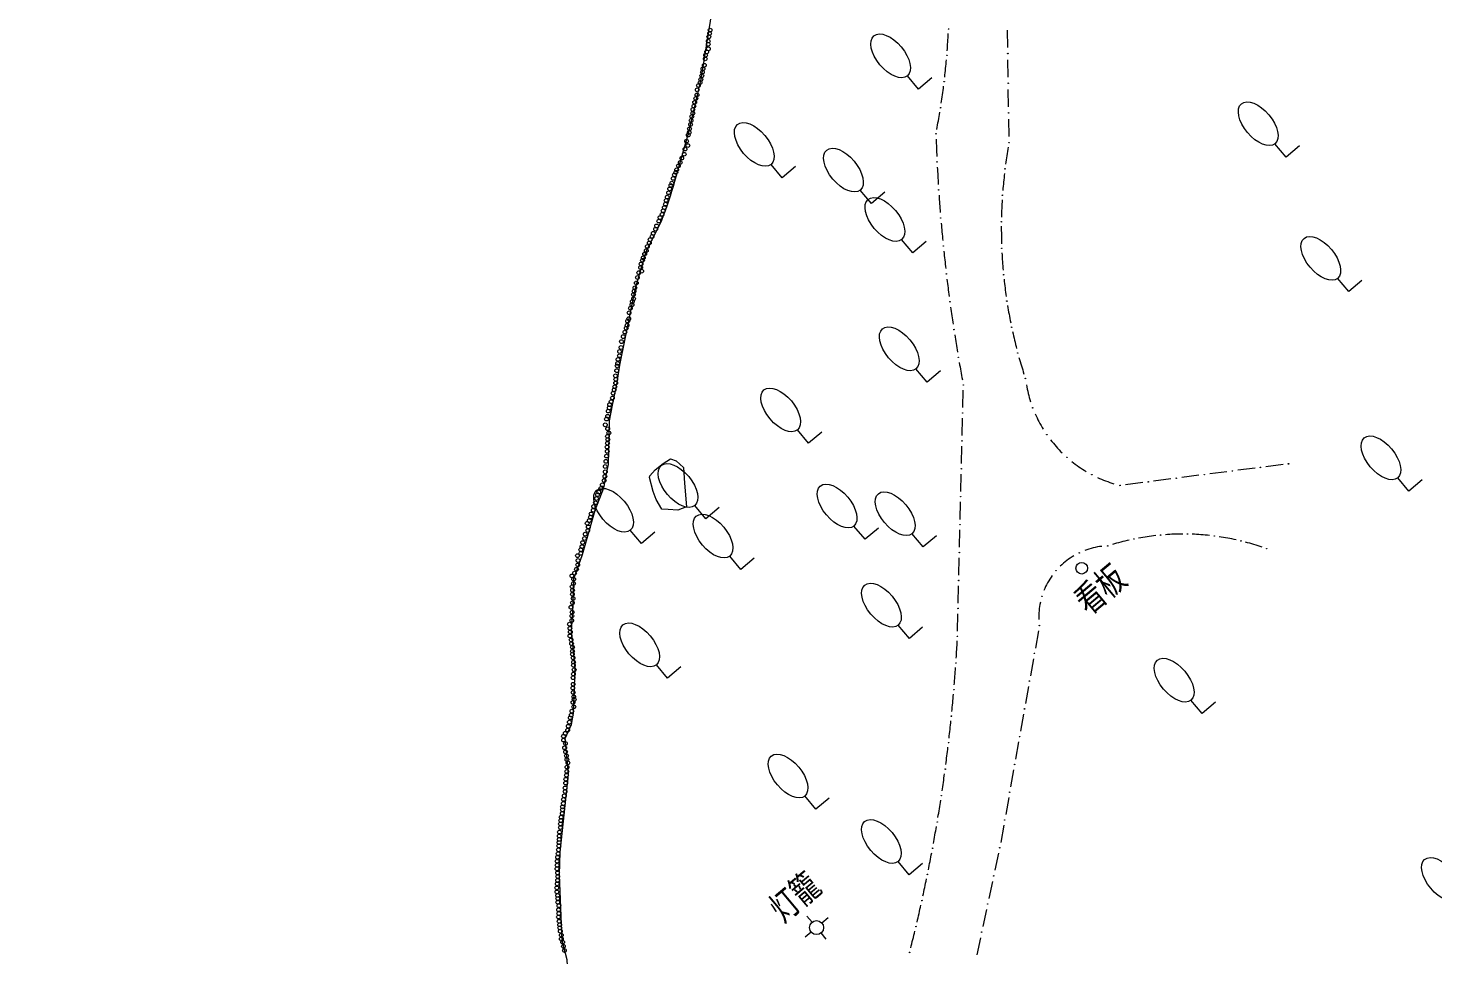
# Model space of a CAD drawing. Header units: metres. Extents: x -10443 to -4073, y -33280 to -26846.
# Drawn here: x -7841.25 to -7800.84, y -29578.56 to -29551.9 of the extents above; entities that cross this region are included whole.
import ezdxf
from ezdxf.enums import TextEntityAlignment as Align

# ---------------------------------------------------------------- set-up
doc = ezdxf.new("R2010")
doc.units = ezdxf.units.M
doc.header["$MEASUREMENT"] = 0
doc.linetypes.add('CONTINUOUS_1', pattern=[0])
doc.linetypes.add('CONTINUOUS_2', pattern=[0])
for name, color, linetype, lineweight in [('園路', 241, 'CONTINUOUS_2', 18), ('木', 254, 'CONTINUOUS_2', 18), ('木材', 241, 'CONTINUOUS_2', 18), ('構造物', 241, 'CONTINUOUS_2', 18), ('石', 241, 'CONTINUOUS_2', 18), ('護岸', 241, 'CONTINUOUS_2', 18)]:
    doc.layers.add(name, color=color, linetype=linetype, lineweight=lineweight)
doc.styles.add('MS Gothic', font='MS Gothic.ttf')

msp = doc.modelspace()

# ---------------------------------------------------------------- hatches: boundary and pattern name
at = {"layer": '園路', "linetype": 'CONTINUOUS_1', "lineweight": 18}
for points in [[(-7814.763, -29551.923, 1), (-7814.778, -29551.923, 1)], [(-7814.812, -29552.681, 1), (-7814.827, -29552.681, 1)], [(-7813.058, -29552.63, 1), (-7813.073, -29552.63, 1)], [(-7814.888, -29553.437, 1), (-7814.903, -29553.437, 1)], [(-7813.046, -29553.484, 1), (-7813.061, -29553.484, 1)], [(-7814.993, -29554.19, 1), (-7815.008, -29554.19, 1)], [(-7813.033, -29554.338, 1), (-7813.048, -29554.338, 1)], [(-7815.125, -29554.938, 1), (-7815.14, -29554.938, 1)], [(-7813.021, -29555.192, 1), (-7813.036, -29555.192, 1)], [(-7815.093, -29555.746, 1), (-7815.108, -29555.746, 1)], [(-7813.137, -29555.947, 1), (-7813.152, -29555.947, 1)], [(-7815.047, -29556.553, 1), (-7815.062, -29556.553, 1)], [(-7813.211, -29556.706, 1), (-7813.226, -29556.706, 1)], [(-7814.987, -29557.36, 1), (-7815.002, -29557.36, 1)], [(-7813.243, -29557.469, 1), (-7813.258, -29557.469, 1)], [(-7814.913, -29558.165, 1), (-7814.928, -29558.165, 1)], [(-7813.232, -29558.233, 1), (-7813.247, -29558.233, 1)], [(-7814.826, -29558.969, 1), (-7814.841, -29558.969, 1)], [(-7813.18, -29558.994, 1), (-7813.195, -29558.994, 1)], [(-7814.724, -29559.771, 1), (-7814.739, -29559.771, 1)], [(-7813.085, -29559.752, 1), (-7813.1, -29559.752, 1)], [(-7814.609, -29560.572, 1), (-7814.624, -29560.572, 1)], [(-7812.949, -29560.503, 1), (-7812.964, -29560.503, 1)], [(-7814.48, -29561.37, 1), (-7814.495, -29561.37, 1)], [(-7812.771, -29561.245, 1), (-7812.786, -29561.245, 1)], [(-7812.552, -29561.977, 1), (-7812.567, -29561.977, 1)], [(-7814.337, -29562.166, 1), (-7814.352, -29562.166, 1)], [(-7814.356, -29562.97, 1), (-7814.371, -29562.97, 1)], [(-7812.342, -29562.823, 1), (-7812.357, -29562.823, 1)], [(-7811.936, -29563.595, 1), (-7811.951, -29563.595, 1)], [(-7814.375, -29563.773, 1), (-7814.39, -29563.773, 1)], [(-7811.358, -29564.248, 1), (-7811.373, -29564.248, 1)], [(-7804.982, -29564.434, 1), (-7804.997, -29564.434, 1)], [(-7814.394, -29564.577, 1), (-7814.409, -29564.577, 1)], [(-7810.641, -29564.744, 1), (-7810.656, -29564.744, 1)], [(-7807.404, -29564.745, 1), (-7807.419, -29564.745, 1)], [(-7806.597, -29564.641, 1), (-7806.612, -29564.641, 1)], [(-7805.79, -29564.537, 1), (-7805.805, -29564.537, 1)], [(-7809.826, -29565.056, 1), (-7809.841, -29565.056, 1)], [(-7809.019, -29564.952, 1), (-7809.034, -29564.952, 1)], [(-7808.212, -29564.848, 1), (-7808.227, -29564.848, 1)], [(-7814.413, -29565.38, 1), (-7814.428, -29565.38, 1)], [(-7814.431, -29566.184, 1), (-7814.446, -29566.184, 1)], [(-7807.889, -29566.455, 1), (-7807.904, -29566.455, 1)], [(-7810.182, -29566.796, 1), (-7810.197, -29566.796, 1)], [(-7809.431, -29566.598, 1), (-7809.446, -29566.598, 1)], [(-7808.664, -29566.484, 1), (-7808.679, -29566.484, 1)], [(-7807.115, -29566.511, 1), (-7807.13, -29566.511, 1)], [(-7806.352, -29566.652, 1), (-7806.367, -29566.652, 1)], [(-7814.45, -29566.987, 1), (-7814.465, -29566.987, 1)], [(-7811.001, -29566.996, 1), (-7811.016, -29566.996, 1)], [(-7805.609, -29566.877, 1), (-7805.624, -29566.877, 1)], [(-7811.67, -29567.508, 1), (-7811.685, -29567.508, 1)], [(-7814.469, -29567.791, 1), (-7814.484, -29567.791, 1)], [(-7812.076, -29568.247, 1), (-7812.091, -29568.247, 1)], [(-7814.488, -29568.594, 1), (-7814.503, -29568.594, 1)], [(-7812.15, -29569.087, 1), (-7812.165, -29569.087, 1)], [(-7814.506, -29569.397, 1), (-7814.521, -29569.397, 1)], [(-7812.293, -29569.886, 1), (-7812.308, -29569.886, 1)], [(-7814.552, -29570.164, 1), (-7814.567, -29570.164, 1)], [(-7812.435, -29570.685, 1), (-7812.45, -29570.685, 1)], [(-7814.61, -29570.93, 1), (-7814.625, -29570.93, 1)], [(-7814.68, -29571.694, 1), (-7814.695, -29571.694, 1)], [(-7812.577, -29571.485, 1), (-7812.592, -29571.485, 1)], [(-7814.764, -29572.458, 1), (-7814.779, -29572.458, 1)], [(-7812.72, -29572.284, 1), (-7812.735, -29572.284, 1)], [(-7814.86, -29573.219, 1), (-7814.875, -29573.219, 1)], [(-7812.862, -29573.083, 1), (-7812.877, -29573.083, 1)], [(-7814.968, -29573.98, 1), (-7814.983, -29573.98, 1)], [(-7813.004, -29573.882, 1), (-7813.019, -29573.882, 1)], [(-7815.09, -29574.738, 1), (-7815.105, -29574.738, 1)], [(-7813.147, -29574.681, 1), (-7813.162, -29574.681, 1)], [(-7815.224, -29575.494, 1), (-7815.239, -29575.494, 1)], [(-7813.289, -29575.48, 1), (-7813.304, -29575.48, 1)], [(-7815.37, -29576.248, 1), (-7815.385, -29576.248, 1)], [(-7813.463, -29576.289, 1), (-7813.478, -29576.289, 1)], [(-7815.529, -29576.999, 1), (-7815.544, -29576.999, 1)], [(-7813.637, -29577.099, 1), (-7813.652, -29577.099, 1)], [(-7815.701, -29577.747, 1), (-7815.716, -29577.747, 1)], [(-7813.811, -29577.908, 1), (-7813.826, -29577.908, 1)], [(-7815.885, -29578.493, 1), (-7815.9, -29578.493, 1)]]:
    msp.add_hatch(color=241, dxfattribs=at).paths.add_polyline_path(points, flags=0)

# ---------------------------------------------------------------- linework, layer by layer
at = {"layer": '園路', "color": 1, "linetype": 'CONTINUOUS_1', "lineweight": 18}
for p, q in [((-7813.068, -29552.453), (-7813.075, -29551.953)), ((-7813.056, -29553.307), (-7813.063, -29552.807)), ((-7813.043, -29554.161), (-7813.051, -29553.661)), ((-7813.031, -29555.015), (-7813.038, -29554.515)), ((-7814.36, -29562.818), (-7814.349, -29562.318)), ((-7814.379, -29563.621), (-7814.367, -29563.121)), ((-7814.398, -29564.425), (-7814.386, -29563.925)), ((-7814.416, -29565.228), (-7814.405, -29564.728)), ((-7807.567, -29564.765), (-7808.063, -29564.828)), ((-7806.76, -29564.661), (-7807.256, -29564.725)), ((-7805.953, -29564.557), (-7806.449, -29564.621)), ((-7805.145, -29564.454), (-7805.641, -29564.517)), ((-7809.182, -29564.972), (-7809.678, -29565.036)), ((-7808.375, -29564.868), (-7808.871, -29564.932)), ((-7814.435, -29566.032), (-7814.424, -29565.532)), ((-7814.454, -29566.835), (-7814.442, -29566.335)), ((-7814.473, -29567.639), (-7814.461, -29567.139)), ((-7814.492, -29568.442), (-7814.48, -29567.942)), ((-7814.51, -29569.246), (-7814.499, -29568.746)), ((-7812.185, -29569.241), (-7812.273, -29569.733)), ((-7812.327, -29570.04), (-7812.415, -29570.532)), ((-7812.47, -29570.839), (-7812.557, -29571.331)), ((-7812.612, -29571.638), (-7812.7, -29572.13)), ((-7812.755, -29572.437), (-7812.842, -29572.929)), ((-7812.897, -29573.236), (-7812.985, -29573.728)), ((-7813.039, -29574.035), (-7813.127, -29574.528)), ((-7813.182, -29574.834), (-7813.269, -29575.327)), ((-7813.331, -29575.64), (-7813.436, -29576.129)), ((-7813.505, -29576.45), (-7813.61, -29576.938)), ((-7813.679, -29577.259), (-7813.784, -29577.748)), ((-7813.853, -29578.068), (-7813.958, -29578.557))]:
    msp.add_line(p, q, dxfattribs=at)
for centre in [(-7814.771, -29551.923), (-7814.819, -29552.681), (-7813.065, -29552.63), (-7814.896, -29553.437), (-7813.053, -29553.484), (-7815, -29554.19), (-7813.041, -29554.338), (-7815.133, -29554.938), (-7813.029, -29555.192), (-7815.101, -29555.746), (-7813.145, -29555.947), (-7815.055, -29556.553), (-7813.219, -29556.706), (-7814.995, -29557.36), (-7813.25, -29557.469), (-7814.921, -29558.165), (-7813.24, -29558.233), (-7814.833, -29558.969), (-7813.187, -29558.994), (-7814.732, -29559.771), (-7813.093, -29559.752), (-7814.617, -29560.572), (-7812.956, -29560.503), (-7814.488, -29561.37), (-7812.778, -29561.245), (-7812.56, -29561.977), (-7814.345, -29562.166), (-7814.364, -29562.97), (-7812.349, -29562.823), (-7811.943, -29563.595), (-7814.383, -29563.773), (-7811.365, -29564.248), (-7804.99, -29564.434), (-7814.401, -29564.577), (-7810.648, -29564.744), (-7807.412, -29564.745), (-7806.604, -29564.641), (-7805.797, -29564.537), (-7809.834, -29565.056), (-7809.026, -29564.952), (-7808.219, -29564.848), (-7814.42, -29565.38), (-7814.439, -29566.184), (-7807.896, -29566.455), (-7810.189, -29566.796), (-7809.439, -29566.598), (-7808.672, -29566.484), (-7807.122, -29566.511), (-7806.359, -29566.652), (-7814.458, -29566.987), (-7811.008, -29566.996), (-7805.617, -29566.877), (-7811.678, -29567.508), (-7814.476, -29567.791), (-7812.084, -29568.247), (-7814.495, -29568.594), (-7812.158, -29569.087), (-7814.514, -29569.397), (-7812.3, -29569.886), (-7814.559, -29570.164), (-7812.442, -29570.685), (-7814.617, -29570.93), (-7814.688, -29571.694), (-7812.585, -29571.485), (-7814.771, -29572.458), (-7812.727, -29572.284), (-7814.867, -29573.219), (-7812.87, -29573.083), (-7814.976, -29573.98), (-7813.012, -29573.882), (-7815.097, -29574.738), (-7813.154, -29574.681), (-7815.231, -29575.494), (-7813.297, -29575.48), (-7815.378, -29576.248), (-7813.471, -29576.289), (-7815.537, -29576.999), (-7813.644, -29577.099), (-7815.708, -29577.747), (-7813.818, -29577.908), (-7815.892, -29578.493)]:
    msp.add_circle(centre, 0.0075, dxfattribs=at)
for centre, radius, start, end in [((-7835.186, -29551), 20.436, 355.6455, 357.0474), ((-7835.186, -29551), 20.436, 353.5151, 354.917), ((-7835.186, -29551), 20.436, 351.3847, 352.7866), ((-7835.186, -29551), 20.436, 349.2543, 350.6562), ((-7768.093, -29553.468), 47.063, 181.9782, 182.5869), ((-7799.459, -29557.662), 13.793, 170.2301, 172.3071), ((-7768.093, -29553.468), 47.063, 182.9627, 183.5715), ((-7799.459, -29557.662), 13.793, 173.4019, 175.4789), ((-7768.093, -29553.468), 47.063, 183.9473, 184.556), ((-7799.459, -29557.662), 13.793, 176.5737, 178.6507), ((-7768.093, -29553.468), 47.063, 184.9318, 185.5405), ((-7799.459, -29557.662), 13.793, 179.7455, 181.8225), ((-7768.093, -29553.468), 47.063, 185.9163, 186.525), ((-7799.459, -29557.662), 13.793, 182.9173, 184.9943), ((-7768.093, -29553.468), 47.063, 186.9009, 187.5096), ((-7799.459, -29557.662), 13.793, 186.089, 188.1661), ((-7768.093, -29553.468), 47.063, 187.8854, 188.4941), ((-7799.459, -29557.662), 13.793, 189.2608, 191.3378), ((-7768.093, -29553.468), 47.063, 188.8699, 189.4786), ((-7799.459, -29557.662), 13.793, 192.4326, 194.5096), ((-7768.093, -29553.468), 47.063, 189.8544, 190.4632), ((-7799.459, -29557.662), 13.793, 195.6044, 197.6814), ((-7808.952, -29561.529), 3.635, 190.0245, 197.9046), ((-7808.952, -29561.529), 3.635, 203.8009, 211.6811), ((-7808.952, -29561.529), 3.635, 217.5773, 225.4575), ((-7808.952, -29561.529), 3.635, 231.3538, 239.2339), ((-7808.952, -29561.529), 3.635, 245.1302, 253.0104), ((-7810.124, -29568.843), 2.049, 96.718, 110.7015), ((-7808.021, -29573.491), 7.037, 102.7475, 106.8183), ((-7808.021, -29573.491), 7.037, 96.4274, 100.4981), ((-7808.021, -29573.491), 7.037, 90.1072, 94.178), ((-7808.021, -29573.491), 7.037, 83.7871, 87.8578), ((-7808.021, -29573.491), 7.037, 77.4669, 81.5377), ((-7808.021, -29573.491), 7.037, 71.1467, 75.2175), ((-7810.124, -29568.843), 2.049, 120.4682, 134.4517), ((-7810.124, -29568.843), 2.049, 144.2183, 158.2018), ((-7810.124, -29568.843), 2.049, 167.9685, 181.952), ((-7860.621, -29567.062), 46.167, 356.3139, 356.9345), ((-7860.621, -29567.062), 46.167, 355.361, 355.9815), ((-7860.621, -29567.062), 46.167, 354.408, 355.0285), ((-7860.621, -29567.062), 46.167, 353.455, 354.0755), ((-7860.621, -29567.062), 46.167, 352.502, 353.1225), ((-7860.621, -29567.062), 46.167, 351.549, 352.1695), ((-7860.621, -29567.062), 46.167, 350.596, 351.2165), ((-7860.621, -29567.062), 46.167, 349.643, 350.2636), ((-7860.621, -29567.062), 46.167, 348.69, 349.3106), ((-7860.621, -29567.062), 46.167, 347.737, 348.3576), ((-7860.621, -29567.062), 46.167, 346.7841, 347.4046), ((-7860.621, -29567.062), 46.167, 345.8311, 346.4516)]:
    msp.add_arc(centre, radius, start, end, dxfattribs=at)
at = {"layer": '木', "color": 1, "linetype": 'CONTINUOUS_1', "lineweight": 18}
for p, q in [((-7815.634, -29553.653), (-7815.955, -29553.27)), ((-7815.251, -29553.332), (-7815.634, -29553.653)), ((-7805.058, -29555.607), (-7805.38, -29555.224)), ((-7804.675, -29555.286), (-7805.058, -29555.607)), ((-7819.556, -29556.202), (-7819.878, -29555.819)), ((-7819.173, -29555.88), (-7819.556, -29556.202)), ((-7816.991, -29556.94), (-7817.312, -29556.557)), ((-7816.608, -29556.619), (-7816.991, -29556.94)), ((-7815.799, -29558.361), (-7816.12, -29557.978)), ((-7815.416, -29558.039), (-7815.799, -29558.361)), ((-7803.259, -29559.48), (-7803.58, -29559.097)), ((-7802.876, -29559.159), (-7803.259, -29559.48)), ((-7815.385, -29562.081), (-7815.707, -29561.698)), ((-7815.002, -29561.76), (-7815.385, -29562.081)), ((-7818.795, -29563.84), (-7819.117, -29563.457)), ((-7818.412, -29563.519), (-7818.795, -29563.84)), ((-7801.528, -29565.22), (-7801.849, -29564.837)), ((-7801.145, -29564.899), (-7801.528, -29565.22)), ((-7821.75, -29566.017), (-7822.071, -29565.633)), ((-7821.367, -29565.695), (-7821.75, -29566.017)), ((-7823.605, -29566.726), (-7823.926, -29566.343)), ((-7823.222, -29566.405), (-7823.605, -29566.726)), ((-7817.173, -29566.606), (-7817.495, -29566.223)), ((-7816.79, -29566.284), (-7817.173, -29566.606)), ((-7815.503, -29566.826), (-7815.824, -29566.443)), ((-7815.12, -29566.505), (-7815.503, -29566.826)), ((-7820.742, -29567.47), (-7821.063, -29567.087)), ((-7820.359, -29567.149), (-7820.742, -29567.47)), ((-7815.898, -29569.457), (-7816.219, -29569.074)), ((-7815.515, -29569.135), (-7815.898, -29569.457)), ((-7822.853, -29570.6), (-7823.175, -29570.217)), ((-7822.47, -29570.278), (-7822.853, -29570.6)), ((-7807.476, -29571.616), (-7807.798, -29571.233)), ((-7807.093, -29571.295), (-7807.476, -29571.616)), ((-7818.584, -29574.373), (-7818.905, -29573.99)), ((-7818.201, -29574.052), (-7818.584, -29574.373)), ((-7815.899, -29576.258), (-7816.22, -29575.875)), ((-7815.516, -29575.937), (-7815.899, -29576.258))]:
    msp.add_line(p, q, dxfattribs=at)
for centre in [(-7816.437, -29552.696), (-7805.862, -29554.649), (-7820.36, -29555.244), (-7817.794, -29555.983), (-7816.602, -29557.403), (-7804.062, -29558.523), (-7816.189, -29561.124), (-7819.599, -29562.883), (-7802.331, -29564.262), (-7822.553, -29565.059), (-7824.408, -29565.769), (-7817.977, -29565.648), (-7816.306, -29565.869), (-7821.545, -29566.513), (-7816.701, -29568.499), (-7823.657, -29569.642), (-7808.28, -29570.659), (-7819.387, -29573.416), (-7816.702, -29575.301), (-7800.592, -29576.39)]:
    msp.add_ellipse(centre, major_axis=(-0.482, 0.575), ratio=0.533333, dxfattribs=at)
at = {"layer": '木材', "color": 4, "linetype": 'CONTINUOUS_2', "lineweight": 18}
for centre, radius in [((-7821.629, -29551.954), 0.0535), ((-7821.684, -29552.271), 0.0535), ((-7821.667, -29552.145), 0.0535), ((-7821.646, -29552.055), 0.0535), ((-7821.76, -29552.676), 0.0535), ((-7821.728, -29552.583), 0.0535), ((-7821.683, -29552.364), 0.0535), ((-7821.68, -29552.494), 0.0535), ((-7821.851, -29553.164), 0.0535), ((-7821.835, -29553.071), 0.0535), ((-7821.796, -29552.968), 0.0535), ((-7821.769, -29552.785), 0.0535), ((-7821.965, -29553.55), 0.0535), ((-7821.919, -29553.465), 0.0535), ((-7821.897, -29553.373), 0.0535), ((-7821.868, -29553.267), 0.0535), ((-7822.041, -29553.92), 0.0535), ((-7822.007, -29553.821), 0.0535), ((-7822, -29553.674), 0.0535), ((-7822.127, -29554.346), 0.0535), ((-7822.124, -29554.24), 0.0535), ((-7822.096, -29554.141), 0.0535), ((-7822.074, -29554.033), 0.0535), ((-7822.192, -29554.674), 0.0535), ((-7822.178, -29554.556), 0.0535), ((-7822.156, -29554.441), 0.0535), ((-7822.307, -29555.148), 0.0535), ((-7822.259, -29554.974), 0.0535), ((-7822.231, -29554.901), 0.0535), ((-7822.222, -29554.794), 0.0535), ((-7822.374, -29555.528), 0.0536), ((-7822.352, -29555.378), 0.0535), ((-7822.271, -29555.278), 0.0535), ((-7822.592, -29555.973), 0.0535), ((-7822.542, -29555.862), 0.0535), ((-7822.489, -29555.765), 0.0535), ((-7822.444, -29555.638), 0.0535), ((-7822.73, -29556.358), 0.0535), ((-7822.693, -29556.222), 0.0535), ((-7822.654, -29556.123), 0.0535), ((-7822.616, -29556.047), 0.0535), ((-7822.863, -29556.759), 0.0535), ((-7822.825, -29556.635), 0.0535), ((-7822.793, -29556.525), 0.0535), ((-7822.758, -29556.423), 0.0535), ((-7822.983, -29557.152), 0.0535), ((-7822.947, -29557.06), 0.0535), ((-7822.913, -29556.961), 0.0535), ((-7822.896, -29556.857), 0.0535), ((-7823.168, -29557.589), 0.0535), ((-7823.107, -29557.451), 0.0535), ((-7823.07, -29557.349), 0.0535), ((-7823.011, -29557.257), 0.0535), ((-7823.356, -29557.984), 0.0535), ((-7823.3, -29557.891), 0.0535), ((-7823.265, -29557.802), 0.0535), ((-7823.197, -29557.684), 0.0535), ((-7823.512, -29558.397), 0.0536), ((-7823.465, -29558.301), 0.0536), ((-7823.435, -29558.18), 0.0536), ((-7823.378, -29558.08), 0.0536), ((-7823.628, -29558.788), 0.0536), ((-7823.614, -29558.684), 0.0536), ((-7823.574, -29558.579), 0.0536), ((-7823.552, -29558.505), 0.0536), ((-7823.721, -29559.074), 0.0536), ((-7823.682, -29558.935), 0.0536), ((-7823.599, -29558.891), 0.0536), ((-7823.833, -29559.564), 0.0536), ((-7823.816, -29559.465), 0.0536), ((-7823.793, -29559.368), 0.0536), ((-7823.752, -29559.231), 0.0536), ((-7823.923, -29559.955), 0.0536), ((-7823.878, -29559.856), 0.0536), ((-7823.867, -29559.763), 0.0536), ((-7823.832, -29559.683), 0.0536), ((-7824.002, -29560.328), 0.0536), ((-7823.97, -29560.259), 0.0536), ((-7823.96, -29560.087), 0.0536), ((-7824.13, -29560.775), 0.0536), ((-7824.081, -29560.644), 0.0536), ((-7824.043, -29560.532), 0.0536), ((-7824.018, -29560.448), 0.0536), ((-7824.234, -29561.202), 0.0536), ((-7824.192, -29561.087), 0.0536), ((-7824.18, -29560.918), 0.0536), ((-7824.305, -29561.616), 0.0536), ((-7824.29, -29561.545), 0.0536), ((-7824.28, -29561.431), 0.0536), ((-7824.236, -29561.325), 0.0536), ((-7824.354, -29561.902), 0.0536), ((-7824.344, -29562.003), 0.0536), ((-7824.317, -29561.754), 0.0536), ((-7824.421, -29562.403), 0.0536), ((-7824.387, -29562.305), 0.0536), ((-7824.37, -29562.217), 0.0536), ((-7824.346, -29562.109), 0.0536), ((-7824.53, -29562.823), 0.0536), ((-7824.522, -29562.732), 0.0536), ((-7824.477, -29562.646), 0.0536), ((-7824.439, -29562.54), 0.0536), ((-7824.61, -29563.145), 0.0536), ((-7824.577, -29563.064), 0.0536), ((-7824.561, -29562.918), 0.0536), ((-7824.645, -29563.312), 0.0536), ((-7824.584, -29563.643), 0.0536), ((-7824.577, -29563.424), 0.0536), ((-7824.544, -29563.546), 0.0536), ((-7824.591, -29563.951), 0.0536), ((-7824.588, -29564.075), 0.0536), ((-7824.582, -29563.842), 0.0536), ((-7824.572, -29563.733), 0.0536), ((-7824.627, -29564.363), 0.0536), ((-7824.611, -29564.211), 0.0536), ((-7824.656, -29564.795), 0.0536), ((-7824.646, -29564.511), 0.0536), ((-7824.645, -29564.664), 0.0536), ((-7824.834, -29565.247), 0.0536), ((-7824.773, -29565.143), 0.0536), ((-7824.729, -29565.037), 0.0536), ((-7824.678, -29564.915), 0.0536), ((-7824.98, -29565.661), 0.0536), ((-7824.927, -29565.553), 0.0536), ((-7824.897, -29565.432), 0.0536), ((-7824.867, -29565.322), 0.0536), ((-7825.105, -29566.068), 0.0536), ((-7825.073, -29565.967), 0.0536), ((-7825.051, -29565.874), 0.0536), ((-7824.99, -29565.77), 0.0536), ((-7825.223, -29566.458), 0.0536), ((-7825.167, -29566.146), 0.0536), ((-7825.15, -29566.355), 0.0536), ((-7825.132, -29566.25), 0.0536), ((-7825.351, -29566.905), 0.0536), ((-7825.315, -29566.816), 0.0536), ((-7825.296, -29566.7), 0.0536), ((-7825.245, -29566.583), 0.0536), ((-7825.447, -29567.076), 0.0536), ((-7825.43, -29567.216), 0.0536), ((-7825.352, -29567.012), 0.0536), ((-7825.605, -29567.659), 0.0536), ((-7825.528, -29567.579), 0.0536), ((-7825.473, -29567.469), 0.0536), ((-7825.436, -29567.342), 0.0536), ((-7825.6, -29567.968), 0.0536), ((-7825.586, -29568.073), 0.0536), ((-7825.56, -29567.876), 0.0536), ((-7825.555, -29567.755), 0.0536), ((-7825.591, -29568.433), 0.0536), ((-7825.59, -29568.188), 0.0536), ((-7825.572, -29568.31), 0.0536), ((-7825.632, -29568.562), 0.0536), ((-7825.607, -29568.812), 0.0536), ((-7825.598, -29568.703), 0.0536), ((-7825.674, -29569.048), 0.0536), ((-7825.664, -29569.167), 0.0536), ((-7825.651, -29569.272), 0.0536), ((-7825.61, -29568.941), 0.0536), ((-7825.661, -29569.386), 0.0536), ((-7825.63, -29569.499), 0.0536), ((-7825.614, -29569.607), 0.0536), ((-7825.588, -29569.707), 0.0536), ((-7825.591, -29569.911), 0.0536), ((-7825.589, -29569.825), 0.0536), ((-7825.572, -29570.017), 0.0536), ((-7825.558, -29570.139), 0.0536), ((-7825.563, -29570.23), 0.0536), ((-7825.561, -29570.482), 0.0536), ((-7825.541, -29570.357), 0.0536), ((-7825.581, -29570.884), 0.0536), ((-7825.572, -29570.587), 0.0536), ((-7825.567, -29570.776), 0.0536), ((-7825.574, -29571.297), 0.0536), ((-7825.57, -29571.012), 0.0536), ((-7825.552, -29571.135), 0.0536), ((-7825.541, -29571.211), 0.0536), ((-7825.653, -29571.74), 0.0536), ((-7825.624, -29571.662), 0.0536), ((-7825.605, -29571.551), 0.0536), ((-7825.551, -29571.426), 0.0536), ((-7825.728, -29572.094), 0.0536), ((-7825.709, -29571.983), 0.0536), ((-7825.679, -29571.867), 0.0536), ((-7825.847, -29572.273), 0.0536), ((-7825.845, -29572.383), 0.0536), ((-7825.797, -29572.189), 0.0536), ((-7825.793, -29572.483), 0.0536), ((-7825.815, -29572.602), 0.0536), ((-7825.788, -29572.723), 0.0536), ((-7825.761, -29572.837), 0.0536), ((-7825.75, -29572.945), 0.0536), ((-7825.751, -29573.285), 0.0536), ((-7825.746, -29573.159), 0.0536), ((-7825.721, -29573.037), 0.0536), ((-7825.802, -29573.76), 0.0536), ((-7825.784, -29573.618), 0.0536), ((-7825.78, -29573.51), 0.0536), ((-7825.761, -29573.394), 0.0536), ((-7825.848, -29574.089), 0.0536), ((-7825.824, -29573.986), 0.0536), ((-7825.802, -29573.864), 0.0536), ((-7825.884, -29574.493), 0.0536), ((-7825.879, -29574.305), 0.0536), ((-7825.877, -29574.389), 0.0536), ((-7825.851, -29574.207), 0.0536), ((-7825.937, -29574.795), 0.0536), ((-7825.936, -29574.9), 0.0536), ((-7825.927, -29574.697), 0.0536), ((-7825.914, -29574.597), 0.0536), ((-7825.976, -29575.327), 0.0536), ((-7825.972, -29575.242), 0.0536), ((-7825.971, -29575.142), 0.0536), ((-7825.962, -29575.028), 0.0536), ((-7826.018, -29575.754), 0.0536), ((-7826.004, -29575.65), 0.0536), ((-7825.993, -29575.54), 0.0536), ((-7825.982, -29575.429), 0.0536), ((-7826.034, -29576.086), 0.0536), ((-7826.032, -29575.869), 0.0536), ((-7826.03, -29575.981), 0.0536), ((-7826.028, -29576.52), 0.0536), ((-7826.018, -29576.204), 0.0536), ((-7826.018, -29576.417), 0.0536), ((-7826.012, -29576.309), 0.0536), ((-7826.041, -29576.636), 0.0536), ((-7826.036, -29576.75), 0.0536), ((-7826.015, -29576.854), 0.0536), ((-7826.013, -29576.94), 0.0536), ((-7826.012, -29577.048), 0.0536), ((-7825.99, -29577.265), 0.0536), ((-7825.981, -29577.372), 0.0536), ((-7825.98, -29577.147), 0.0536), ((-7825.993, -29577.472), 0.0536), ((-7825.974, -29577.596), 0.0536), ((-7825.958, -29577.695), 0.0536), ((-7825.953, -29577.784), 0.0536), ((-7825.939, -29577.883), 0.0536), ((-7825.91, -29577.995), 0.0536), ((-7825.909, -29578.104), 0.0536), ((-7825.871, -29578.199), 0.0536), ((-7825.849, -29578.316), 0.0536), ((-7825.82, -29578.436), 0.0536)]:
    msp.add_circle(centre, radius, dxfattribs=at)
at = {"layer": '構造物', "color": 1, "linetype": 'CONTINUOUS_2', "lineweight": 18}
for p, q in [((-7818.696, -29577.624), (-7818.846, -29577.446)), ((-7818.234, -29577.499), (-7818.413, -29577.649)), ((-7818.721, -29577.907), (-7818.899, -29578.057)), ((-7818.288, -29578.111), (-7818.438, -29577.932))]:
    msp.add_line(p, q, dxfattribs=at)
for centre, radius in [((-7810.939, -29567.437), 0.167), ((-7818.567, -29577.778), 0.201)]:
    msp.add_circle(centre, radius, dxfattribs=at)
at = {"layer": '石', "color": 4, "linetype": 'CONTINUOUS_2', "lineweight": 18, "flags": 128}
msp.add_lwpolyline([(-7823.368, -29564.779), (-7823.212, -29564.606), (-7822.983, -29564.428), (-7822.772, -29564.293), (-7822.605, -29564.344), (-7822.396, -29564.543), (-7822.363, -29564.986), (-7822.312, -29565.674), (-7822.558, -29565.764), (-7822.837, -29565.744), (-7823.019, -29565.734), (-7823.183, -29565.458), (-7823.265, -29565.23), (-7823.37, -29564.823), (-7823.368, -29564.779)], dxfattribs=at)
at = {"layer": '護岸', "color": 1, "lineweight": 18, "flags": 128}
msp.add_lwpolyline([(-7868.595, -29568.482, 0.029871), (-7869, -29568.531), (-7869.249, -29568.965, -0.04263), (-7869.389, -29569.279), (-7870.132, -29569.822), (-7870.505, -29569.965), (-7871.156, -29570.005), (-7871.545, -29570.011), (-7872.673, -29569.516, 0.064147), (-7873.074, -29569.335), (-7873.355, -29569.013), (-7873.96, -29568.832), (-7875.508, -29568.368), (-7875.775, -29568.37), (-7875.905, -29568.4), (-7876.185, -29568.196), (-7876.919, -29567.952, 0.030306), (-7877.59, -29567.752), (-7877.98, -29567.699), (-7878.845, -29567.87), (-7880.679, -29568.479), (-7881.065, -29568.744, 0.013808), (-7882.353, -29570.475), (-7882.401, -29570.802), (-7882.751, -29570.921), (-7882.99, -29571.424), (-7884.185, -29572.877, -0.002837), (-7885.309, -29574.665), (-7885.362, -29575.66), (-7886.078, -29575.821), (-7887.497, -29577.832), (-7887.514, -29578.613), (-7888.219, -29578.815), (-7888.535, -29579.252), (-7891.771, -29583.877), (-7893.482, -29586.409), (-7893.717, -29586.803), (-7894.095, -29587.453, 0.206193), (-7894.605, -29589.277), (-7895.828, -29589.915), (-7897.406, -29591.306), (-7897.614, -29591.795), (-7898.13, -29591.726), (-7898.9, -29592.336), (-7899.604, -29593.04), (-7900.335, -29593.024), (-7900.62, -29592.641), (-7902.301, -29592.418), (-7904.072, -29592.463), (-7904.936, -29592.375), (-7906.598, -29591.238), (-7908.054, -29589.857), (-7909.406, -29587.434), (-7910.178, -29586.632), (-7910.6, -29585.943), (-7911.814, -29584.8), (-7916.79, -29587.316), (-7916.016, -29588.494), (-7915.934, -29590.292), (-7914.872, -29592.029), (-7913.061, -29593.219), (-7913.442, -29594.019), (-7913.509, -29594.078), (-7913.613, -29594.394), (-7913.565, -29595.065), (-7913.482, -29595.601), (-7913.547, -29595.7), (-7913.533, -29595.937), (-7913.317, -29596.478), (-7913.19, -29596.987), (-7913.061, -29597.154), (-7912.949, -29597.287), (-7912.882, -29597.338), (-7912.825, -29597.345), (-7912.698, -29597.361), (-7912.758, -29597.771), (-7912.423, -29597.828), (-7912.333, -29598.266), (-7912, -29598.823), (-7911.677, -29599.318), (-7911.311, -29599.643), (-7910.991, -29599.677), (-7910.774, -29599.904), (-7910.044, -29601.105), (-7909.642, -29601.555), (-7909.178, -29602.507), (-7908.906, -29603.458), (-7908.611, -29605.234), (-7908.705, -29606.122, -0.05449), (-7908.828, -29606.758), (-7908.629, -29607.301), (-7908.253, -29607.77), (-7907.925, -29608.423), (-7907.795, -29608.769), (-7907.855, -29609.17), (-7908.086, -29610.002), (-7908.431, -29611.685), (-7908.655, -29612.797), (-7909.604, -29614.611), (-7910.291, -29615.384), (-7911.898, -29616.456), (-7912.989, -29616.978), (-7913.477, -29617.263), (-7914.09, -29617.692), (-7915.816, -29618.29), (-7915.771, -29618.435), (-7916.471, -29618.72), (-7917.178, -29618.875), (-7917.797, -29619.414), (-7919.295, -29620.042), (-7920.532, -29620.694), (-7920.927, -29620.718), (-7921.882, -29621.144), (-7923.4, -29621.284), (-7923.971, -29621.249), (-7924.141, -29621.351), (-7924.832, -29621.747), (-7925.115, -29622.009), (-7925.848, -29622.592), (-7926.118, -29622.655), (-7926.754, -29623.193), (-7927.5, -29623.724), (-7928.092, -29623.973), (-7928.606, -29624.026), (-7929.321, -29624.217, 0.053336), (-7931.424, -29624.537), (-7933.012, -29624.865), (-7933.285, -29625.015), (-7934.365, -29625.551), (-7935.398, -29626.309), (-7935.65, -29626.451, 0.163573), (-7938.102, -29627.144), (-7938.829, -29628.02), (-7939.263, -29628.198), (-7939.862, -29628.126), (-7940.125, -29628.256), (-7941.298, -29629.283), (-7942.749, -29630.051), (-7943.527, -29630.868), (-7944.692, -29632), (-7945.383, -29632.603), (-7945.793, -29633.115), (-7946.393, -29633.457), (-7946.97, -29633.638, -0.199454), (-7947.741, -29634.206), (-7948.46, -29635.048), (-7948.602, -29635.406), (-7948.893, -29635.706), (-7949.142, -29635.949), (-7949.885, -29636.555, 0.147138), (-7950.689, -29638.074), (-7950.691, -29638.689), (-7950.564, -29639.352), (-7950.267, -29640.52, 0.108193), (-7949.829, -29641.537), (-7949.193, -29642.096), (-7948.405, -29642.587), (-7947.553, -29642.982), (-7946.674, -29643.31), (-7944.194, -29644.268), (-7943.745, -29644.369), (-7940.903, -29645.181), (-7939.992, -29645.245), (-7937.726, -29645.657, -0.124988), (-7935.685, -29646.613), (-7934.915, -29647.398, 0.084508), (-7933.94, -29647.892), (-7933.328, -29648.101), (-7932.524, -29648.139, -0.048677), (-7931.991, -29648.065), (-7931.451, -29648.326), (-7930.916, -29648.63), (-7930.522, -29648.843), (-7928.945, -29649.268), (-7927.522, -29649.836, -0.110064), (-7926.338, -29650.654), (-7925.989, -29651.305), (-7925.701, -29651.686), (-7925.511, -29652.01), (-7925.158, -29652.304), (-7924.193, -29652.894), (-7924.219, -29653.507), (-7924.062, -29654.081, -0.097033), (-7922.892, -29655.401), (-7922.527, -29655.905), (-7922.135, -29657.185), (-7922.006, -29657.69), (-7921.808, -29657.834), (-7921.437, -29658.518), (-7921.443, -29659.922), (-7921.759, -29660.076), (-7922.195, -29660.563), (-7922.384, -29661.084, 0.533567), (-7923.201, -29662.506), (-7923.376, -29663.201, 0.085308), (-7922.439, -29665.71), (-7921.618, -29667.041), (-7921.489, -29667.614), (-7921.469, -29668.344, 0.243514), (-7920.76, -29670.341), (-7920.185, -29670.913), (-7919.95, -29671.439), (-7920.021, -29671.625), (-7920.105, -29671.852), (-7920.023, -29672.135), (-7919.806, -29672.437), (-7919.311, -29672.994), (-7919.182, -29673.604), (-7919.411, -29673.791), (-7919.434, -29674.397), (-7919.204, -29674.893), (-7919.03, -29675.386), (-7918.942, -29675.742), (-7918.933, -29676.08), (-7919.068, -29676.251), (-7919.33, -29676.53), (-7919.912, -29676.68), (-7920.392, -29676.963), (-7920.372, -29677.429), (-7919.855, -29678.597), (-7920.012, -29679.811), (-7920.531, -29680.277), (-7920.917, -29680.297), (-7921.286, -29680.552), (-7921.108, -29681.074), (-7922.042, -29681.277), (-7922.355, -29681.36), (-7922.563, -29681.782), (-7922.751, -29681.932), (-7922.86, -29682.066), (-7922.973, -29682.23), (-7923.031, -29682.344), (-7923.185, -29682.626), (-7923.395, -29683.469), (-7923.095, -29685.49), (-7916.539, -29687.802), (-7913.516, -29687.753), (-7911.157, -29686.371), (-7911.279, -29685.962), (-7910.545, -29685.223), (-7908.812, -29684.26), (-7907.921, -29683.844), (-7907.087, -29682.99), (-7905.832, -29682.29), (-7904.774, -29681.922), (-7904.395, -29682.167), (-7903.299, -29681.457), (-7903.231, -29680.751), (-7901.99, -29679.867), (-7901.136, -29680.022), (-7900.382, -29679.73), (-7899.461, -29679.076), (-7899.379, -29678.921), (-7898.782, -29677.995), (-7897.185, -29676.938), (-7895.135, -29675.353), (-7894.717, -29675.28), (-7894.011, -29675.512), (-7893.347, -29675.093), (-7892.837, -29674.539), (-7892.975, -29673.592), (-7892.134, -29672.842), (-7891.448, -29672.559), (-7890.771, -29672.914), (-7889.835, -29672.214), (-7889.475, -29671.951), (-7889.218, -29672.022), (-7888.378, -29671.306), (-7888.28, -29670.967), (-7887.467, -29670.227), (-7887.01, -29670.025), (-7886.139, -29669.179), (-7885.765, -29669.055), (-7885.035, -29669.415), (-7884.652, -29670.002), (-7884.636, -29670.316), (-7884.078, -29670.497), (-7883.837, -29669.538), (-7882.829, -29669.712), (-7882.545, -29670.615), (-7882.24, -29671.171), (-7881.469, -29671.242), (-7881.084, -29670.563), (-7878.781, -29672.073), (-7878.558, -29672.422), (-7878.053, -29672.591), (-7877.551, -29672.509), (-7876.56, -29672.632), (-7875.947, -29672.898), (-7875.621, -29673.35), (-7875.117, -29674.048), (-7872.773, -29675.256), (-7872.601, -29674.979), (-7871.969, -29675.194), (-7871.617, -29675.47), (-7871.356, -29675.834), (-7871.034, -29676.148), (-7870.958, -29676.236), (-7870.426, -29676.832), (-7870.154, -29677.027), (-7870.019, -29677.04), (-7869.869, -29677.193), (-7869.571, -29677.512), (-7868.191, -29679.01), (-7867.21, -29679.786), (-7867.005, -29679.854), (-7865.934, -29680.409), (-7865.579, -29680.426), (-7864.921, -29680.318), (-7864.518, -29680.075, -0.071739), (-7862.92, -29679.538), (-7862.284, -29680.116), (-7861.189, -29680.086), (-7860.614, -29679.769), (-7860.712, -29679.142), (-7861.785, -29678.561), (-7861.657, -29678.144), (-7861.103, -29677.588, -0.005668), (-7859.653, -29676.139), (-7858.794, -29675.252), (-7858.254, -29675.455), (-7857.938, -29675.311), (-7857.404, -29674.768), (-7857.243, -29674.433), (-7856.678, -29674.228), (-7856.161, -29673.821), (-7855.804, -29673.395, -0.003363), (-7855.766, -29673.156), (-7855.921, -29672.879), (-7854.648, -29671.906), (-7853.483, -29671.023), (-7852.471, -29670.394), (-7851.622, -29670.049, 0.029878), (-7850.291, -29669.661), (-7848.85, -29669.255), (-7846.634, -29668.219), (-7845.954, -29667.845), (-7844.841, -29667.435), (-7844.615, -29667.464), (-7844.38, -29668.058), (-7843.98, -29668.622), (-7843.185, -29668.324), (-7842.136, -29667.493), (-7840.605, -29665.862), (-7838.338, -29662.988), (-7838.406, -29662.436, -0.258163), (-7838.793, -29660.393), (-7838.51, -29659.785), (-7838.069, -29658.974, 0.065209), (-7836.912, -29656.279), (-7836.659, -29655.464), (-7835.98, -29654.094), (-7835.353, -29653.05), (-7834.473, -29652.183), (-7834.874, -29651.647), (-7834.426, -29650.698), (-7834.252, -29650.193), (-7833.957, -29649.645), (-7833.855, -29648.665), (-7833.486, -29647.977), (-7832.559, -29646.625), (-7832.129, -29645.714), (-7831.769, -29645.692), (-7831.368, -29645.248), (-7831.063, -29644.96), (-7831.124, -29644.608), (-7831.31, -29644.602), (-7833.187, -29642.596, -0.287103), (-7833.729, -29640.253), (-7833.476, -29639.432), (-7833.301, -29639.16), (-7832.547, -29638.373), (-7832.437, -29637.964), (-7832.176, -29637.805), (-7832.094, -29637.533), (-7831.953, -29637.387), (-7831.739, -29637.277), (-7830.787, -29636.918), (-7830.673, -29636.982), (-7830.557, -29637.032), (-7830.206, -29636.642), (-7829.576, -29636.514), (-7829.231, -29636.384), (-7828.961, -29636.243), (-7828.462, -29636.267), (-7828.307, -29636.149), (-7827.96, -29635.774), (-7827.44, -29635.529), (-7826.741, -29635.564), (-7826.395, -29635.648), (-7826.211, -29635.418), (-7825.864, -29635.19), (-7825.253, -29635.116), (-7824.874, -29635.049), (-7823.648, -29634.951), (-7823.548, -29634.839), (-7822.813, -29634.621), (-7821.931, -29634.555), (-7821.384, -29634.288), (-7820.718, -29634.283), (-7820.375, -29634.211), (-7819.97, -29634.336), (-7819.839, -29634.11), (-7819.27, -29633.892), (-7818.972, -29633.876), (-7818.255, -29633.721), (-7817.997, -29633.796), (-7817.611, -29633.72), (-7817.252, -29633.347), (-7816.733, -29633.118), (-7816.552, -29633.05), (-7816.355, -29633.076), (-7816.071, -29633.172), (-7815.97, -29633.107), (-7815.86, -29632.792), (-7815.353, -29632.474), (-7815.057, -29632.206), (-7814.479, -29631.935), (-7814.345, -29631.973), (-7814.124, -29631.969), (-7814.023, -29631.908), (-7813.881, -29631.476), (-7813.485, -29631.078), (-7813.322, -29631.018), (-7813.185, -29630.946), (-7813.097, -29630.462), (-7812.882, -29630.11), (-7812.699, -29630.045), (-7812.298, -29629.757), (-7812.082, -29628.983), (-7812.074, -29628.843), (-7811.781, -29628.587), (-7811.398, -29628.502), (-7811.214, -29628.326), (-7811.169, -29628.067), (-7811.128, -29627.771), (-7811.151, -29627.426), (-7810.925, -29627.123), (-7810.793, -29626.98), (-7810.652, -29626.768), (-7810.664, -29626.431), (-7810.518, -29626.303), (-7810.337, -29626.188), (-7810.095, -29626.063), (-7810.141, -29625.828), (-7810.117, -29625.528), (-7809.934, -29625.255), (-7809.838, -29625.066), (-7809.509, -29624.752), (-7809.419, -29624.35), (-7809.214, -29624.297), (-7809.249, -29623.998), (-7808.935, -29623.898), (-7809.025, -29623.714), (-7809.025, -29623.541), (-7808.97, -29623.286), (-7808.527, -29622.836), (-7808.115, -29622.087), (-7808.008, -29621.737), (-7807.977, -29621.489), (-7807.363, -29620.464), (-7807.257, -29620.462), (-7807.221, -29619.945), (-7807.042, -29619.569), (-7806.797, -29619.291), (-7806.787, -29618.942), (-7806.681, -29618.528), (-7806.514, -29618.325), (-7806.335, -29618.214), (-7806.37, -29618.032), (-7806.228, -29617.619), (-7805.358, -29615.303), (-7805.212, -29615.039, 0.001291), (-7805.172, -29614.889), (-7804.674, -29612.675), (-7804.446, -29610.637), (-7804.335, -29609.334), (-7804.542, -29608.53), (-7804.705, -29607.562), (-7805.075, -29606.528), (-7805.239, -29605.633, 0.014745), (-7805.646, -29605.063), (-7805.849, -29604.648), (-7806.516, -29604.103), (-7807.214, -29603.764), (-7808.052, -29603.077), (-7809.09, -29602.212), (-7809.861, -29601.783), (-7810.432, -29601.46), (-7811.848, -29600.828), (-7812.732, -29600.534), (-7813.195, -29600.344), (-7813.398, -29600.366), (-7814.402, -29600.187), (-7815.164, -29599.691), (-7816.959, -29598.273, -0.079496), (-7819.118, -29596.718), (-7820.089, -29595.643), (-7820.335, -29595.206), (-7821.178, -29594.046), (-7821.937, -29592.976), (-7822.487, -29592.112), (-7823.338, -29591.094), (-7823.47, -29590.394), (-7824.817, -29586.479), (-7825.057, -29585.849), (-7825.809, -29585.412), (-7826.196, -29584.79), (-7826.154, -29584.582), (-7826.451, -29583.724), (-7826.46, -29582.762), (-7826.439, -29581.798), (-7826.273, -29580.856), (-7825.836, -29579.98), (-7825.696, -29579.494), (-7825.739, -29578.701), (-7825.89, -29578.162), (-7825.963, -29576.263), (-7825.944, -29575.604), (-7825.708, -29573.369), (-7825.798, -29572.338), (-7825.619, -29571.937), (-7825.558, -29571.608), (-7825.516, -29570.319), (-7825.614, -29569.25), (-7825.579, -29568.705), (-7825.549, -29567.747), (-7825.302, -29567.04), (-7824.938, -29565.765), (-7824.683, -29565.124, -0.012514), (-7824.554, -29564.462), (-7824.521, -29563.198), (-7824.434, -29562.748), (-7824.306, -29562.093, -0.005852), (-7824.223, -29561.598), (-7823.787, -29559.421), (-7823.483, -29558.351), (-7823.021, -29557.423, 0.024904), (-7822.646, -29556.301), (-7822.24, -29554.895), (-7821.885, -29553.37), (-7821.536, -29551.16), (-7821.918, -29549.185), (-7822.689, -29546.011), (-7822.995, -29545.234, -0.085214), (-7824.202, -29542.287), (-7824.289, -29540.805), (-7823.991, -29539.451), (-7824.166, -29538.016), (-7828.361, -29535.995), (-7828.571, -29534.946), (-7830.426, -29534.306), (-7830.977, -29534.736), (-7832.506, -29535.568), (-7832.824, -29536.257), (-7833.098, -29536.649), (-7833.228, -29536.794, 0.017968), (-7833.598, -29537.164), (-7834.172, -29537.984), (-7834.515, -29538.88), (-7835.467, -29540.282), (-7835.85, -29540.703), (-7835.98, -29540.74, 0.022894), (-7836.099, -29540.912), (-7836.798, -29541.332), (-7837.283, -29542.141), (-7837.557, -29542.766), (-7837.722, -29542.972), (-7837.976, -29543.555), (-7838.189, -29543.654), (-7838.405, -29544.093), (-7838.919, -29544.597), (-7839.78, -29545.2), (-7839.969, -29545.435, 0.01984), (-7840.269, -29545.443), (-7840.733, -29545.812), (-7841.087, -29546.201), (-7841.298, -29546.263), (-7841.675, -29546.731), (-7841.637, -29546.815), (-7841.648, -29546.919), (-7841.921, -29547.01), (-7842.247, -29547.64), (-7842.268, -29547.82), (-7842.441, -29548.435), (-7843.271, -29549.781, 0.018812), (-7844.069, -29550.388), (-7844.542, -29550.916), (-7845.146, -29551.749), (-7846.05, -29552.552), (-7846.309, -29552.7), (-7846.513, -29552.922), (-7846.705, -29552.981), (-7847.221, -29553.383), (-7847.27, -29553.523), (-7847.292, -29553.655), (-7847.443, -29553.739), (-7847.542, -29553.668), (-7848.214, -29554.266), (-7848.226, -29554.359), (-7848.282, -29554.435), (-7848.584, -29554.534), (-7849.39, -29555.001), (-7849.533, -29555.275, 0.004378), (-7849.591, -29555.189), (-7850.344, -29555.541), (-7850.945, -29555.992), (-7850.899, -29556.059), (-7850.983, -29556.226), (-7851.688, -29556.743), (-7852.305, -29557.455), (-7852.914, -29558.489), (-7852.965, -29558.787), (-7853.409, -29559.346, 0.004103), (-7853.675, -29559.451), (-7853.846, -29559.598), (-7854.127, -29559.728), (-7854.404, -29559.758), (-7854.435, -29559.864), (-7854.709, -29559.951), (-7855.451, -29560.562), (-7856.458, -29561.198), (-7857.064, -29561.628), (-7857.453, -29561.898), (-7857.667, -29562.115), (-7857.686, -29562.235), (-7857.92, -29562.396), (-7858.432, -29562.903), (-7858.624, -29562.993), (-7858.793, -29563.351), (-7859.81, -29564.005), (-7860.233, -29564.423), (-7860.709, -29564.747), (-7861.111, -29564.853), (-7861.6, -29565.04), (-7862.201, -29565.472), (-7862.597, -29565.574), (-7863.054, -29566.009), (-7863.731, -29566.374), (-7864.033, -29566.496), (-7864.623, -29566.969, -0.003909), (-7864.781, -29567.052), (-7865.202, -29567.249), (-7865.702, -29567.398), (-7866.014, -29567.624), (-7866.723, -29567.905), (-7867.435, -29568.088), (-7867.454, -29568.214), (-7868.424, -29568.362)], format="xyb", dxfattribs=at)

# ---------------------------------------------------------------- texts
at = {"layer": '構造物', "style": 'MS Gothic'}
for s, p, p2 in [('看板', (-7810.742, -29568.81), (-7809.593, -29567.846)), ('灯籠', (-7819.532, -29577.658), (-7818.383, -29576.694))]:
    msp.add_text(s, height=0.75, rotation=40, dxfattribs=at).set_placement(p, p2, align=Align.FIT)

doc.saveas('drawing.dxf')
